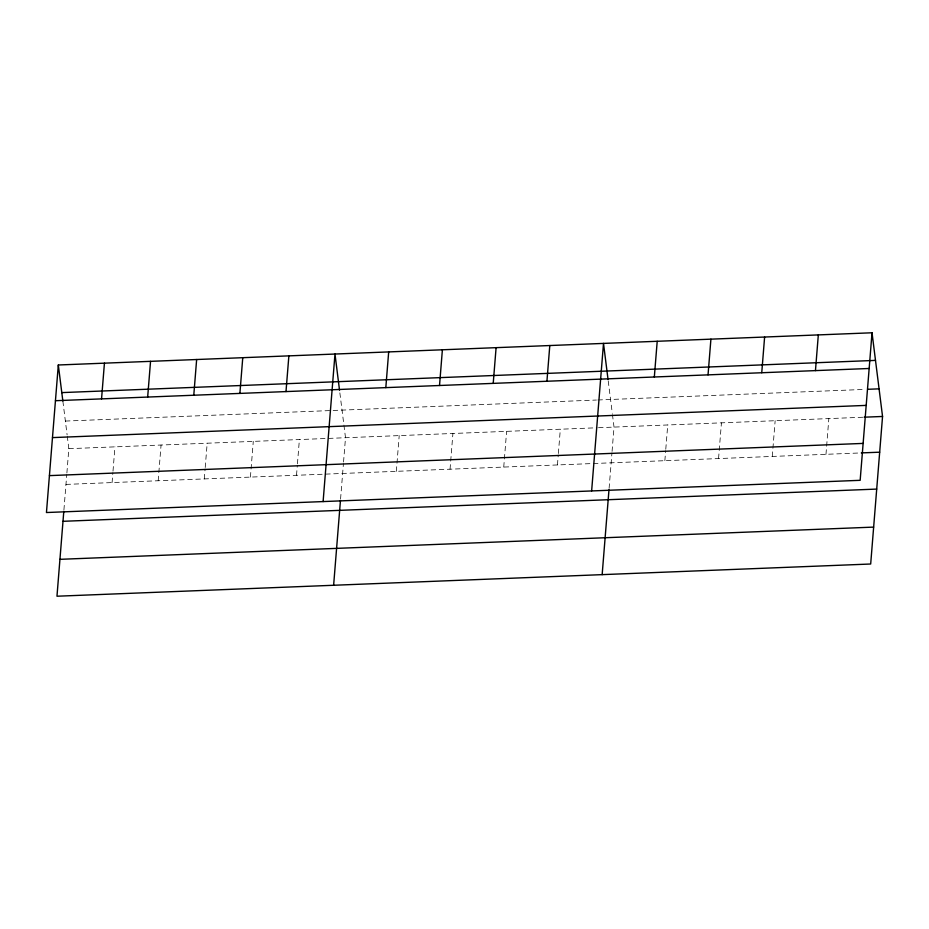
<?xml version="1.0" encoding="UTF-8"?>
<svg xmlns="http://www.w3.org/2000/svg" width="929" height="929" viewBox="0 0 929 929"><rect width="100%" height="100%" fill="white"/><g stroke="black" fill="none" stroke-linecap="round" stroke-linejoin="round"><path stroke-width="0.7" stroke-dasharray="4.64 3.48" d="M63.915 509.951L66.772 474.405M66.888 472.977L68.839 448.684L67.283 436.258M112.084 482.581L112.885 472.582M113.001 471.154L114.952 446.861M158.185 480.757L161.065 445.037M204.299 478.923L205.1 468.924M205.216 467.496L207.179 443.214M250.412 477.1L253.28 441.38M296.525 475.276L297.326 465.278M297.443 463.85L299.393 439.556M340.571 499.001L343.44 463.455M343.544 462.027L345.507 437.733L339.7 391.62M396.335 471.328L399.203 435.608M450.042 469.203L452.911 433.483M503.739 467.066L506.619 431.358M557.446 464.941L558.248 454.943M558.364 453.515L560.326 429.233M609.099 488.364L611.956 452.818M612.072 451.389L614.023 427.096L612.466 414.671M664.862 460.691L665.663 450.693M665.779 449.264L667.73 424.971M718.558 458.566L721.438 422.846M772.266 456.441L775.146 420.721M825.974 454.316L828.842 418.596M65.367 421.069L596.418 400.039M597.835 399.981L864.945 389.414M68.839 448.684L597.068 427.77M598.485 427.712L862.762 417.249M65.971 484.404L859.894 452.969M608.228 380.983L612.292 413.289M62.87 401.154L67.109 434.877"/><path stroke-width="1.39" d="M58.318 364.992L46.45 512.529L860.161 480.316L872.029 332.779L58.318 364.992L62.87 401.154M63.799 511.368L56.971 596.221L870.682 564.008L882.55 416.471L872.029 332.779M101.551 398.889L104.431 363.169M147.665 397.055L150.544 361.346M193.778 395.231L196.646 359.511M239.891 393.408L242.759 357.688M285.993 391.585L288.873 355.865M323.106 501.579L334.986 354.042L339.526 390.192M333.627 585.27L340.455 500.417M385.814 387.625L388.682 351.917M439.522 385.5L442.39 349.78M493.218 383.375L496.098 347.655M546.926 381.25L549.794 345.53M591.634 490.942L603.502 343.405L608.054 379.566M602.155 574.645L608.983 489.78M654.33 377L657.209 341.28M708.037 374.875L710.917 339.155M761.745 372.75L764.613 337.03M815.453 370.613L818.321 334.904M61.79 392.607L875.501 360.394M55.45 400.713L869.149 368.488M867.767 389.297L879.078 388.845M52.477 437.605L866.188 405.392M864.179 417.191L882.55 416.471M49.423 475.625L863.122 443.412M861.299 452.911L879.682 452.191M62.998 521.308L876.709 489.084M59.944 559.328L873.643 527.103"/></g></svg>
